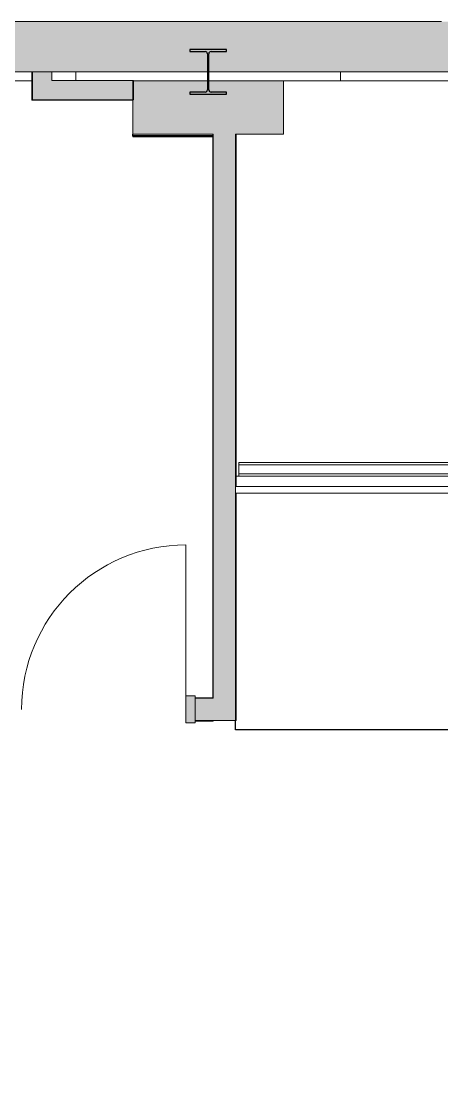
# Model space of a CAD drawing. Header units: inches. Extents: x -3598 to -1628, y -3458 to -206.
# Drawn here: x -2457.3 to -2365.3, y -3057.1 to -2821.6 of the extents above; entities that cross this region are included whole.
import ezdxf

# ---------------------------------------------------------------- set-up
doc = ezdxf.new("R2010")
doc.units = ezdxf.units.IN
doc.header["$MEASUREMENT"] = 0
for name, color, linetype, lineweight in [('A-DOOR', 31, 'Continuous', 13), ('A-FLOR', 192, 'Continuous', 13), ('A-FLOR-HRAL', 11, 'Continuous', 13), ('A-GLAZ-CWMG', 51, 'Continuous', 13), ('A-WALL', 113, 'Continuous', 13), ('A-WALL-PATT', 111, 'Continuous', 13), ('I-WALL', 2, 'Continuous', 13), ('S-COLS', 52, 'Continuous', 13)]:
    doc.layers.add(name, color=color, linetype=linetype, lineweight=lineweight)

# ---------------------------------------------------------------- blocks, each defined once
blk = doc.blocks.new('_STL - Column - W Shape - 2017v1 - W10x33-1686110-MEZZANINE - CAD')
at = {"layer": 'S-COLS'}
blk.add_hatch(color=130, dxfattribs=at).paths.add_polyline_path([(-3.98, -4.87), (3.98, -4.87), (3.98, -4.43), (0.64, -4.43), (0.29, -4.28), (0.14, -3.93), (0.14, 3.92), (0.29, 4.28), (0.64, 4.42), (3.98, 4.42), (3.98, 4.86), (-3.98, 4.86), (-3.98, 4.42), (-0.65, 4.42), (-0.29, 4.28), (-0.15, 3.92), (-0.15, -3.93), (-0.29, -4.28), (-0.65, -4.43), (-3.98, -4.43)], flags=0)
at = {"layer": 'S-COLS', "color": 253, "lineweight": 25}
for p, q in [((3.98, 4.86), (-3.98, 4.86)), ((-3.98, 4.86), (-3.98, 4.42)), ((3.98, 4.42), (3.98, 4.86)), ((-3.98, 4.42), (-0.65, 4.42)), ((-0.15, 3.92), (-0.15, -3.93)), ((0.14, -3.93), (0.14, 3.92)), ((0.64, 4.42), (3.98, 4.42)), ((-0.65, -4.43), (-3.98, -4.43)), ((-3.98, -4.43), (-3.98, -4.87)), ((3.98, -4.43), (0.64, -4.43)), ((3.98, -4.87), (3.98, -4.43)), ((-3.98, -4.87), (3.98, -4.87))]:
    blk.add_line(p, q, dxfattribs=at)
for centre, start, end in [((-0.65, 3.92), 0, 90), ((0.64, 3.92), 90, 180), ((-0.65, -3.93), 270, 0), ((0.64, -3.93), 180, 270)]:
    blk.add_arc(centre, 0.5, start, end, dxfattribs=at)
blk = doc.blocks.new('15830016-STRUCT_MARTINEZ-MOORE_CENTRAL_v2018_rvt-1-MEZZANINE - CAD')
at = {"layer": 'A-FLOR', "color": 253, "lineweight": 25}
for p, q in [((-2432.9, -2846.64), (-2432.9, -2846.27)), ((-2415.4, -2846.64), (-2432.9, -2846.64)), ((-2410.4, -2976.64), (-2410.4, -2974.64)), ((-2363.04, -2976.64), (-2410.4, -2976.64))]:
    blk.add_line(p, q, dxfattribs=at)
at = {"color": 250, "lineweight": 13}
blk.add_blockref('_STL - Column - W Shape - 2017v1 - W10x33-1686110-MEZZANINE - CAD', (-2416.4, -2832.64), dxfattribs=at)
blk = doc.blocks.new('Rectangular Mullion - Stringer3x12-766056-MEZZANINE - CAD')
at = {"layer": 'A-GLAZ-CWMG', "lineweight": 9}
for p, q in [((-2409.69, -2918.64), (-2409.69, -2918.14)), ((-2409.69, -2918.14), (-2357.29, -2918.14)), ((-2357.29, -2918.14), (-2357.29, -2918.64)), ((-2409.69, -2921.14), (-2409.69, -2920.64)), ((-2409.69, -2921.14), (-2357.29, -2921.14)), ((-2357.29, -2920.64), (-2357.29, -2921.14))]:
    blk.add_line(p, q, dxfattribs=at)
blk = doc.blocks.new('Rectangular Mullion - 1_ H Guardrail Cap _mesh_-766072-MEZZANINE - CAD')
at = {"layer": 'A-GLAZ-CWMG', "lineweight": 9}
for p, q in [((-2409.69, -2920.64), (-2409.69, -2918.64)), ((-2409.69, -2918.64), (-2357.29, -2918.64)), ((-2357.29, -2918.64), (-2357.29, -2920.64)), ((-2357.29, -2920.64), (-2409.69, -2920.64))]:
    blk.add_line(p, q, dxfattribs=at)
blk = doc.blocks.new('Handrail Type - Handrail_Internal_-551394-MEZZANINE - CAD')
at = {"layer": 'A-FLOR-HRAL', "lineweight": 9}
for p, q in [((-2357.51, -2923.39), (-2410.4, -2923.39)), ((-2410.4, -2924.89), (-2357.51, -2924.89)), ((-2203.51, -2923.39), (-2357.51, -2923.39)), ((-2357.51, -2924.89), (-2203.51, -2924.89)), ((-2157.54, -2923.39), (-2203.31, -2923.39)), ((-2203.31, -2924.89), (-2159.04, -2924.89)), ((-2159.04, -2924.89), (-2159.04, -2979.92)), ((-2157.54, -2979.92), (-2157.54, -2923.39)), ((-2159.04, -2979.92), (-2159.04, -3045.74)), ((-2157.54, -3045.74), (-2157.54, -2979.92)), ((-2159.04, -3045.74), (-2159.04, -3057.14)), ((-2157.54, -3057.14), (-2157.54, -3045.74))]:
    blk.add_line(p, q, dxfattribs=at)
at = {"layer": 'A-FLOR-HRAL', "lineweight": 9, "flags": 128}
blk.add_lwpolyline([(-2158.21, -3057.14), (-2158.29, -3057.14), (-2158.37, -3057.14)], dxfattribs=at)
at = {"layer": 'A-FLOR-HRAL', "lineweight": 9}
for points in [[(-2357.29, -2924.06), (-2357.29, -2924.09), (-2357.29, -2924.14), (-2357.29, -2924.19), (-2357.29, -2924.22)], [(-2203.29, -2924.06), (-2203.29, -2924.09), (-2203.29, -2924.14), (-2203.29, -2924.19), (-2203.29, -2924.22)], [(-2158.21, -2980.14), (-2158.24, -2980.14), (-2158.29, -2980.14), (-2158.34, -2980.14), (-2158.37, -2980.14)]]:
    blk.add_open_spline(points, degree=3, dxfattribs=at)
blk.add_open_spline([(-2158.43, -2924.28), (-2158.41, -2924.26), (-2158.39, -2924.23), (-2158.34, -2924.19), (-2158.29, -2924.14), (-2158.25, -2924.09), (-2158.21, -2924.06), (-2158.2, -2924.05)], degree=3, knots=[-0.55730127, -0.55730127, -0.55730127, -0.55730127, -0.54166667, -0.52083333, -0.5, -0.47916667, -0.46086968, -0.46086968, -0.46086968, -0.46086968], dxfattribs=at)
blk = doc.blocks.new('Handrail Type - Handrail_Internal_-V66-MEZZANINE - CAD')
at = {"layer": 'A-FLOR-HRAL', "lineweight": 9}
for p, q in [((-2357.29, -2923.39), (-2410.4, -2923.39)), ((-2357.29, -2924.89), (-2410.4, -2924.89)), ((-2203.29, -2923.39), (-2357.29, -2923.39)), ((-2203.29, -2924.89), (-2357.29, -2924.89)), ((-2157.54, -2923.39), (-2203.29, -2923.39)), ((-2159.04, -2924.89), (-2203.29, -2924.89)), ((-2159.04, -2980.14), (-2159.04, -2924.89)), ((-2157.54, -2980.14), (-2157.54, -2923.39)), ((-2159.04, -3046.14), (-2159.04, -2980.14)), ((-2157.54, -3046.14), (-2157.54, -2980.14)), ((-2159.04, -3057.14), (-2159.04, -3046.14)), ((-2157.54, -3057.14), (-2157.54, -3046.14)), ((-2159.04, -3057.14), (-2157.54, -3057.14))]:
    blk.add_line(p, q, dxfattribs=at)
blk = doc.blocks.new('Basic Wall _ B3-4 7_8_-BSALS - ___-3567933-MEZZANINE - CAD')
at = {"layer": 'I-WALL', "lineweight": 20}
blk.add_line((-2415.4, -2969.64), (-2415.4, -2846.27), dxfattribs=at)
blk = doc.blocks.new('Basic Wall _ B3-4 7_8_-BSALS - ___-3567932-MEZZANINE - CAD')
at = {"layer": 'I-WALL', "lineweight": 20}
for p, q in [((-2410.27, -2923.39), (-2410.27, -2846.27)), ((-2410.27, -2974.64), (-2410.27, -2924.89)), ((-2410.27, -2974.64), (-2410.4, -2974.64))]:
    blk.add_line(p, q, dxfattribs=at)
blk = doc.blocks.new('Basic Wall _ B3-4 7_8_-BSALS - ___-3567947-MEZZANINE - CAD')
at = {"layer": 'I-WALL', "lineweight": 20}
for p, q in [((-2609.96, -2974.76), (-2609.96, -2974.64)), ((-2491.27, -2974.76), (-2609.96, -2974.76)), ((-2415.27, -2974.76), (-2419.27, -2974.76)), ((-2415.27, -2974.64), (-2415.27, -2974.76))]:
    blk.add_line(p, q, dxfattribs=at)
blk = doc.blocks.new('Basic Wall _ B3-4 7_8_-BSALS - ___-3567946-MEZZANINE - CAD')
at = {"layer": 'I-WALL', "lineweight": 20}
for p, q in [((-2491.27, -2969.64), (-2609.83, -2969.64)), ((-2415.4, -2969.64), (-2419.27, -2969.64))]:
    blk.add_line(p, q, dxfattribs=at)
blk = doc.blocks.new('Door-J1_4-Curtain_Wall-_only works in CW_-BSALS1 - Door-J1_4-Wide_Stile-BSALS 2-2172167-MEZZANINE - CAD')
at = {"layer": 'A-DOOR', "lineweight": 20}
blk.add_line((18, 0), (18, 36), dxfattribs=at)
at = {"layer": 'A-DOOR', "lineweight": 9}
blk.add_arc((18, 0), 36, 90, 180, dxfattribs=at)
blk = doc.blocks.new('Rectangular Mullion - 2 x 6 interior mullion-1933694-MEZZANINE - CAD')
at = {"layer": 'A-GLAZ-CWMG', "lineweight": 9}
blk.add_hatch(color=90, dxfattribs=at).paths.add_polyline_path([(0, 2.94), (0, -2.94), (-2, -2.94), (-2, 2.94)], flags=0)
at = {"layer": 'A-GLAZ-CWMG', "lineweight": 20}
for p, q in [((-2, 2.94), (0, 2.94)), ((-2, -2.94), (-2, 2.94)), ((0, 2.94), (0, -2.94)), ((0, -2.94), (-2, -2.94))]:
    blk.add_line(p, q, dxfattribs=at)
blk = doc.blocks.new('Basic Wall _ A3-4 1_4_-BSALS - ___-3569792-MEZZANINE - CAD')
at = {"layer": 'I-WALL', "lineweight": 20}
for p, q in [((-2455.02, -2838.89), (-2454.9, -2838.77)), ((-2432.9, -2838.89), (-2455.02, -2838.89))]:
    blk.add_line(p, q, dxfattribs=at)
blk = doc.blocks.new('Basic Wall _ A3-4 1_4_-BSALS - ___-3569793-MEZZANINE - CAD')
at = {"layer": 'I-WALL', "lineweight": 20}
for p, q in [((-2455.02, -2838.89), (-2455.02, -2832.64)), ((-2454.9, -2838.77), (-2455.02, -2838.89))]:
    blk.add_line(p, q, dxfattribs=at)

msp = doc.modelspace()

# ---------------------------------------------------------------- hatches: boundary and pattern name
at = {"layer": 'A-WALL-PATT', "lineweight": 20}
h = msp.add_hatch(color=10, dxfattribs=at)
h.paths.add_polyline_path([(-3004.1, -2832.64), (-2808.54, -2832.64), (-2808.54, -2828.72), (-2808.69, -2828.36), (-2809.04, -2828.22), (-2812.38, -2828.22), (-2812.38, -2827.78), (-2804.42, -2827.78), (-2804.42, -2828.22), (-2807.75, -2828.22), (-2808.1, -2828.36), (-2808.25, -2828.72), (-2808.25, -2832.64), (-2752.11, -2832.64), (-2752.11, -2821.64), (-3150.4, -2821.64), (-3150.4, -2832.64), (-3004.54, -2832.64), (-3004.54, -2828.72), (-3004.69, -2828.36), (-3005.04, -2828.22), (-3008.38, -2828.22), (-3008.38, -2827.78), (-3000.42, -2827.78), (-3000.42, -2828.22), (-3003.75, -2828.22), (-3004.1, -2828.36), (-3004.25, -2828.72), (-3004.25, -2832.64)], flags=0)
h.paths.add_polyline_path([(-2468.19, -2832.64), (-2416.54, -2832.64), (-2416.54, -2828.72), (-2416.69, -2828.36), (-2417.04, -2828.22), (-2420.38, -2828.22), (-2420.38, -2827.78), (-2412.42, -2827.78), (-2412.42, -2828.22), (-2415.75, -2828.22), (-2416.1, -2828.36), (-2416.25, -2828.72), (-2416.25, -2832.64), (-2360.11, -2832.64), (-2360.11, -2821.64), (-2472.68, -2821.64), (-2472.68, -2832.64)], flags=0)
h.paths.add_polyline_path([(-2616.38, -2832.64), (-2612.54, -2832.64), (-2612.54, -2828.72), (-2612.69, -2828.36), (-2613.04, -2828.22), (-2616.38, -2828.22), (-2616.38, -2827.78), (-2608.42, -2827.78), (-2608.42, -2828.22), (-2611.75, -2828.22), (-2612.1, -2828.36), (-2612.25, -2828.72), (-2612.25, -2832.64), (-2556.11, -2832.64), (-2556.11, -2821.64), (-2668.68, -2821.64), (-2668.68, -2832.64), (-2638.56, -2832.64)], flags=0)
h.paths.add_polyline_path([(-2220.25, -2832.64), (-2164.11, -2832.64), (-2164.11, -2821.64), (-2276.68, -2821.64), (-2276.68, -2832.64), (-2220.54, -2832.64), (-2220.54, -2828.72), (-2220.69, -2828.36), (-2221.04, -2828.22), (-2224.38, -2828.22), (-2224.38, -2827.78), (-2216.42, -2827.78), (-2216.42, -2828.22), (-2219.75, -2828.22), (-2220.1, -2828.36), (-2220.25, -2828.72), (-2220.25, -2829.42)], flags=0)
h.paths.add_polyline_path([(-1824.42, -2832.64), (-1653.54, -2832.64), (-1653.54, -2828.72), (-1653.69, -2828.36), (-1654.04, -2828.22), (-1657.38, -2828.22), (-1657.38, -2827.78), (-1649.42, -2827.78), (-1649.42, -2828.22), (-1652.75, -2828.22), (-1653.1, -2828.36), (-1653.25, -2828.72), (-1653.25, -2832.64), (-1634.4, -2832.64), (-1634.4, -2821.64), (-1884.68, -2821.64), (-1884.68, -2832.64), (-1828.54, -2832.64), (-1828.54, -2828.72), (-1828.69, -2828.36), (-1829.04, -2828.22), (-1832.38, -2828.22), (-1832.38, -2827.78), (-1824.42, -2827.78), (-1824.42, -2828.22), (-1827.75, -2828.22), (-1828.1, -2828.36), (-1828.25, -2828.72), (-1828.25, -2832.64), (-1828.1, -2832.64)], flags=0)
h.paths.add_polyline_path([(-1972.57, -2832.64), (-1968.11, -2832.64), (-1968.11, -2821.64), (-2080.68, -2821.64), (-2080.68, -2832.64), (-2024.54, -2832.64), (-2024.54, -2828.72), (-2024.69, -2828.36), (-2025.04, -2828.22), (-2028.38, -2828.22), (-2028.38, -2827.78), (-2020.42, -2827.78), (-2020.42, -2828.22), (-2023.75, -2828.22), (-2024.1, -2828.36), (-2024.25, -2828.72), (-2024.25, -2832.64), (-1988.06, -2832.64)], flags=0)
at = {"layer": 'A-WALL-PATT', "lineweight": 5}
for points in [[(-2450.65, -2838.77), (-2450.65, -2832.64), (-2454.9, -2832.64), (-2454.9, -2838.77), (-2452.7, -2838.77)], [(-2432.77, -2838.77), (-2432.77, -2834.52), (-2450.65, -2834.52), (-2450.65, -2838.77)], [(-2410.4, -2974.64), (-2410.4, -2846.27), (-2415.27, -2846.27), (-2415.27, -2974.64)]]:
    msp.add_hatch(color=50, dxfattribs=at).paths.add_polyline_path(points, flags=0)
at = {"layer": 'A-WALL-PATT', "lineweight": 20}
msp.add_hatch(color=10, dxfattribs=at).paths.add_polyline_path([(-2410.4, -2846.27), (-2399.9, -2846.27), (-2399.9, -2834.64), (-2416.25, -2834.64), (-2416.25, -2836.57), (-2416.1, -2836.92), (-2415.75, -2837.07), (-2412.42, -2837.07), (-2412.42, -2837.51), (-2420.38, -2837.51), (-2420.38, -2837.07), (-2417.04, -2837.07), (-2416.69, -2836.92), (-2416.54, -2836.57), (-2416.54, -2834.64), (-2432.9, -2834.64), (-2432.9, -2846.27), (-2412.42, -2846.27)], flags=0)
at = {"layer": 'A-WALL-PATT', "lineweight": 5}
h = msp.add_hatch(color=50, dxfattribs=at)
h.paths.add_polyline_path([(-2415.27, -2974.64), (-2415.27, -2969.76), (-2419.27, -2969.76), (-2419.27, -2974.64)], flags=0)
h.paths.add_polyline_path([(-2514.65, -2974.64), (-2491.27, -2974.64), (-2491.27, -2969.76), (-2609.96, -2969.76), (-2609.96, -2974.64), (-2545.63, -2974.64)], flags=0)

# ---------------------------------------------------------------- linework, layer by layer
at = {"layer": 'A-FLOR', "lineweight": 20}
for p, q in [((-2432.9, -2846.85), (-2432.9, -2846.27)), ((-2415.4, -2846.85), (-2432.9, -2846.85)), ((-2409.69, -2921.14), (-2410.27, -2921.14)), ((-2410.4, -2976.64), (-2410.4, -2974.64)), ((-2363.04, -2976.64), (-2410.4, -2976.64))]:
    msp.add_line(p, q, dxfattribs=at)
at = {"layer": 'A-WALL', "lineweight": 20}
for p, q in [((-2453.37, -2821.64), (-2462.66, -2821.64)), ((-2448.85, -2821.64), (-2453.37, -2821.64)), ((-2383.94, -2821.64), (-2448.85, -2821.64)), ((-2379.43, -2821.64), (-2383.94, -2821.64)), ((-2370.13, -2821.64), (-2379.43, -2821.64)), ((-2365.31, -2821.64), (-2370.13, -2821.64)), ((-2416.54, -2832.64), (-2612.25, -2832.64)), ((-2220.54, -2832.64), (-2416.25, -2832.64))]:
    msp.add_line(p, q, dxfattribs=at)
at = {"layer": 'I-WALL', "lineweight": 20}
for p, q in [((-2454.9, -2832.64), (-2454.9, -2838.77)), ((-2450.65, -2834.52), (-2450.65, -2832.64)), ((-2445.4, -2834.52), (-2445.4, -2832.64)), ((-2387.4, -2834.64), (-2387.4, -2832.64)), ((-2455.02, -2834.64), (-2573.65, -2834.64)), ((-2432.77, -2834.52), (-2450.65, -2834.52)), ((-2416.54, -2834.64), (-2432.9, -2834.64)), ((-2432.9, -2834.64), (-2432.9, -2846.27)), ((-2432.77, -2838.77), (-2432.77, -2834.52)), ((-2220.54, -2834.64), (-2416.25, -2834.64)), ((-2399.9, -2846.27), (-2399.9, -2834.64)), ((-2454.9, -2838.77), (-2432.77, -2838.77)), ((-2432.9, -2846.27), (-2415.27, -2846.27)), ((-2415.27, -2846.27), (-2415.27, -2969.76)), ((-2410.4, -2846.27), (-2399.9, -2846.27)), ((-2410.4, -2974.64), (-2410.4, -2846.27)), ((-2415.27, -2969.76), (-2419.27, -2969.76)), ((-2419.27, -2969.76), (-2419.27, -2974.64)), ((-2419.27, -2974.64), (-2410.4, -2974.64))]:
    msp.add_line(p, q, dxfattribs=at)

# ---------------------------------------------------------------- block references
at = {"lineweight": 5}
msp.add_blockref('15830016-STRUCT_MARTINEZ-MOORE_CENTRAL_v2018_rvt-1-MEZZANINE - CAD', (0, 0), dxfattribs=at)
at = {"layer": 'A-DOOR', "lineweight": 20}
msp.add_blockref('Door-J1_4-Curtain_Wall-_only works in CW_-BSALS1 - Door-J1_4-Wide_Stile-BSALS 2-2172167-MEZZANINE - CAD', (-2439.27, -2972.2), dxfattribs=at)
at = {"layer": 'A-FLOR-HRAL', "lineweight": 9}
for name in ['Handrail Type - Handrail_Internal_-551394-MEZZANINE - CAD', 'Handrail Type - Handrail_Internal_-V66-MEZZANINE - CAD']:
    msp.add_blockref(name, (0, 0), dxfattribs=at)
at = {"layer": 'A-GLAZ-CWMG', "lineweight": 9}
for name in ['Rectangular Mullion - Stringer3x12-766056-MEZZANINE - CAD', 'Rectangular Mullion - 1_ H Guardrail Cap _mesh_-766072-MEZZANINE - CAD']:
    msp.add_blockref(name, (0, 0), dxfattribs=at)
at = {"layer": 'A-GLAZ-CWMG', "lineweight": 9, "extrusion": (0, 0, -1), "rotation": 180}
msp.add_blockref('Rectangular Mullion - 2 x 6 interior mullion-1933694-MEZZANINE - CAD', (2419.27, -2972.2), dxfattribs=at)
at = {"layer": 'I-WALL', "lineweight": 20}
for name in ['Basic Wall _ A3-4 1_4_-BSALS - ___-3569793-MEZZANINE - CAD', 'Basic Wall _ A3-4 1_4_-BSALS - ___-3569792-MEZZANINE - CAD', 'Basic Wall _ B3-4 7_8_-BSALS - ___-3567933-MEZZANINE - CAD', 'Basic Wall _ B3-4 7_8_-BSALS - ___-3567932-MEZZANINE - CAD', 'Basic Wall _ B3-4 7_8_-BSALS - ___-3567946-MEZZANINE - CAD', 'Basic Wall _ B3-4 7_8_-BSALS - ___-3567947-MEZZANINE - CAD']:
    msp.add_blockref(name, (0, 0), dxfattribs=at)

doc.saveas('drawing.dxf')
